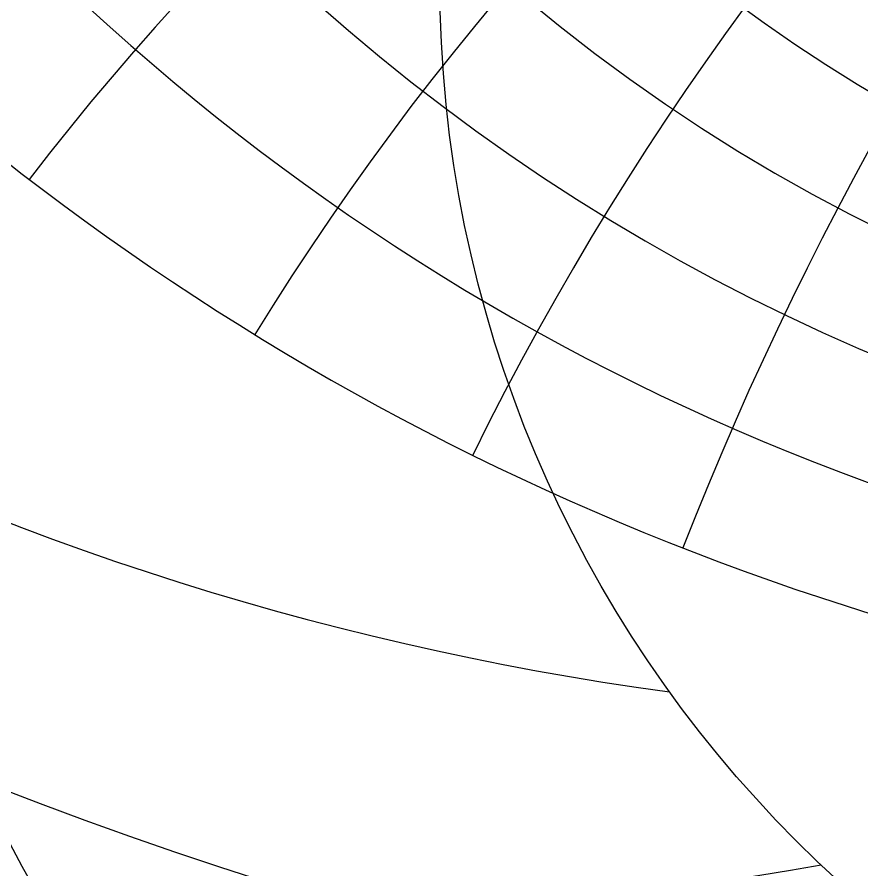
# Model space of a CAD drawing. Header units: millimetres. Extents: x -55 to 55, y -55 to 56.
# Drawn here: x -31.18 to -15.11, y -16.91 to -0.7 of the extents above; entities that cross this region are included whole.
import ezdxf

# ---------------------------------------------------------------- set-up
doc = ezdxf.new("R2010")
doc.units = ezdxf.units.MM
for name, color, linetype in [('CUT_OUTER', 1, 'Continuous'), ('ENGRAVE', 7, 'Continuous'), ('ENGRAVE_FINE', 8, 'Continuous')]:
    doc.layers.add(name, color=color, linetype=linetype)

msp = doc.modelspace()

# ---------------------------------------------------------------- linework, layer by layer
at = {"layer": 'CUT_OUTER'}
msp.add_arc((-0.0002, -0.0001), 54.7499, 132.89036, 87.80158, dxfattribs=at)
at = {"layer": 'ENGRAVE'}
for centre, radius in [((0, 0), 54), ((0, 23.0863), 29.319), ((0, 21.284), 25.6242), ((0, 19.8271), 22.2988), ((0, 0), 35.3478), ((0, 0), 23.1383)]:
    msp.add_circle(centre, radius, dxfattribs=at)
for centre, radius, start, end in [((0, 25.334), 33.4947, 137.23631, 42.76369), ((0, 28.1719), 38.3077, 162.33792, 17.66208), ((0, 31.8162), 43.9874, 180.638, 359.362), ((0, 36.6037), 50.8852, 195.78154, 344.21846), ((-11.2582, 42.0162), 56.0498, 220.74042, 262.2961), ((-26.9713, 46.7156), 64.4924, 246.647918, 279.892458)]:
    msp.add_arc(centre, radius, start, end, dxfattribs=at)
at = {"layer": 'ENGRAVE_FINE'}
for centre, radius, start, end in [((-135.009, -34.135), 143.6736, 8.149817, 36.122961), ((-135.009, -34.135), 143.6736, 8.149817, 36.122961), ((-85.1117, -34.135), 98.2785, 12.357385, 54.648053), ((-85.1117, -34.135), 98.2785, 12.357385, 54.648053), ((-58.5619, -34.135), 76.4471, 16.731177, 73.695482), ((-58.5619, -34.135), 76.4471, 16.731177, 73.695482), ((-41.2327, -34.135), 64.1468, 21.338982, 93.335063), ((-41.2327, -34.135), 64.1468, 21.338982, 93.335063), ((41.2327, -34.135), 64.1468, 86.664937, 158.661018), ((41.2327, -34.135), 64.1468, 86.664937, 158.661018), ((-28.3706, -34.135), 56.7411, 26.26058, 110.03181), ((-28.3706, -34.135), 56.7411, 26.26058, 110.03181), ((28.3706, -34.135), 56.7411, 69.96819, 153.73942), ((28.3706, -34.135), 56.7411, 69.96819, 153.73942), ((-17.8852, -34.135), 52.2929, 31.59265, 120.02931), ((-17.8852, -34.135), 52.2929, 31.59265, 120.02931), ((17.8852, -34.135), 52.2929, 59.97069, 148.40735), ((17.8852, -34.135), 52.2929, 59.97069, 148.40735), ((-8.6646, -34.135), 49.8973, 37.45519, 128.5784), ((-8.6646, -34.135), 49.8973, 37.45519, 128.5784), ((8.6646, -34.135), 49.8973, 51.4216, 142.54481), ((8.6646, -34.135), 49.8973, 51.4216, 142.54481), ((0, 65.9346), 87.1737, 231.774108, 308.225892)]:
    msp.add_arc(centre, radius, start, end, dxfattribs=at)

doc.saveas('drawing.dxf')
